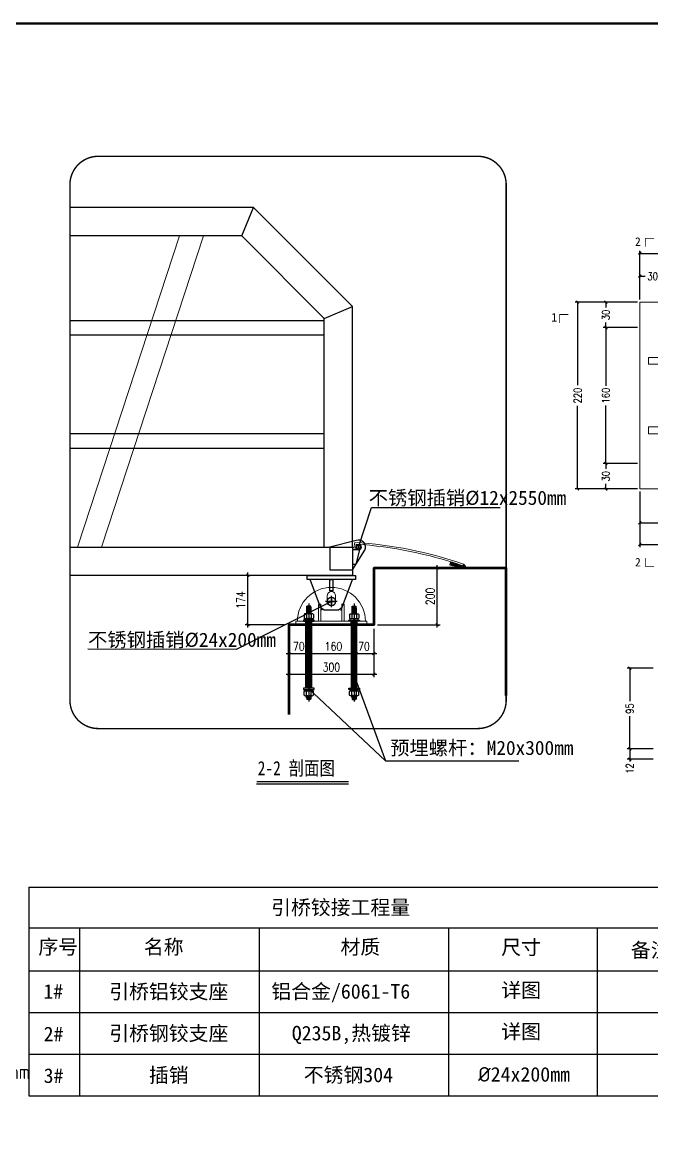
# Model space of a CAD drawing. Extents: x 8238 to 123366, y -35216 to 128109.
# Drawn here: x 27476 to 29696, y -1270 to 2702 of the extents above; entities that cross this region are included whole.
import ezdxf

# ---------------------------------------------------------------- set-up
doc = ezdxf.new("R2010")
doc.units = 0
doc.header["$LTSCALE"] = 1000
doc.header["$MEASUREMENT"] = 0
for name, pattern in [('CENTER', [2, 1.25, -0.25, 0.25, -0.25]), ('CENTER2', [28.575, 19.05, -3.175, 3.175, -3.175]), ('DASHDOT', [1, 0.5, -0.25, 0, -0.25]), ('DASHDOT2', [12.7, 6.35, -3.175, 0, -3.175]), ('DIVIDEX2', [63.5, 25.4, -12.7, 0, -12.7, 0, -12.7])]:
    doc.linetypes.add(name, pattern=pattern)
for name, color, linetype in [('100x100铝方通', 3, 'Continuous'), ('BS-Annectent', 115, 'Continuous'), ('BS-Index symbol', 35, 'Continuous'), ('hjh文字', 7, 'Continuous'), ('HR-dimension', 9, 'Continuous'), ('HR-Structure', 5, 'Continuous'), ('HR-Zhuliang', 3, 'Continuous'), ('标注', 9, 'Continuous'), ('连接端梁', 130, 'Continuous'), ('铝条', 31, 'Continuous'), ('铝横梁', 220, 'Continuous'), ('铝通', 4, 'Continuous')]:
    doc.layers.add(name, color=color, linetype=linetype)
for name, color, linetype, lineweight in [('图框', 7, 'Continuous', 13), ('结构', 52, 'Continuous', 18), ('铝斜撑', 241, 'Continuous', 9)]:
    doc.layers.add(name, color=color, linetype=linetype, lineweight=lineweight)
doc.styles.add('Arial', font='')
doc.styles.add('HZTXT', font='txtw.shx', dxfattribs={"width": 0.8, "bigfont": 'hztxtw.shx'})
doc.styles.get("Standard").update_dxf_attribs({"font": 'gbenor.shx', "bigfont": 'gbcbig.shx'})
doc.styles.add('宋体', font='')
doc.styles.add('工程字体', font='', dxfattribs={"width": 0.8})
doc.styles.get('Arial').set_extended_font_data('STXihei')
doc.styles.get('宋体').set_extended_font_data('SimSun')
doc.styles.get('工程字体').set_extended_font_data('SimSun')
doc.dimstyles.new('DIM-3', dxfattribs={"dimscale": 3, "dimtxt": 3, "dimasz": 1, "dimexe": 1, "dimexo": 1, "dimgap": 1, "dimtad": 0, "dimdec": 1, "dimrnd": 0.0005, "dimzin": 9, "dimdsep": 46, "dimtxsty": 'HZTXT', "dimblk": 'OBLIQUE', "dimcen": 0, "dimclrd": 9, "dimclre": 9, "dimclrt": 2, "dimazin": 2, "dimtfac": 1, "dimtdec": 1, "dimtofl": 0, "dimtmove": 0, "dimatfit": 3, "dimldrblk": 'OBLIQUE', "dimfxl": 1, "dimarcsym": 2})
doc.dimstyles.new('HR-A2-DIM10', dxfattribs={"dimscale": 10, "dimtxt": 3, "dimasz": 1, "dimexe": 1, "dimexo": 1.5, "dimgap": 1, "dimtad": 1, "dimdec": 1, "dimdsep": 46, "dimtxsty": 'HZTXT', "dimblk": 'ARCHTICK', "dimcen": 0, "dimdle": 1, "dimclrd": 256, "dimclre": 256, "dimclrt": 6, "dimadec": 1, "dimazin": 0, "dimtfac": 1, "dimtdec": 1, "dimtix": 1, "dimtmove": 2, "dimatfit": 3, "dimfxl": 15, "dimtolj": 1, "dimtzin": 0, "dimarcsym": 1})
doc.dimstyles.new('HR-BI-DIM5', dxfattribs={"dimscale": 6, "dimtxt": 5, "dimasz": 1, "dimexe": 1, "dimexo": 1.5, "dimgap": 2, "dimtad": 1, "dimdec": 1, "dimdsep": 46, "dimtxsty": 'HZTXT', "dimcen": 0, "dimdle": 1, "dimclrd": 256, "dimclre": 256, "dimclrt": 2, "dimadec": 1, "dimazin": 0, "dimtfac": 1, "dimtdec": 1, "dimtix": 1, "dimtmove": 2, "dimatfit": 3, "dimfxl": 1, "dimtfill": 1, "dimtolj": 1, "dimtzin": 0, "dimarcsym": 1})

# ---------------------------------------------------------------- blocks, each defined once
blk = doc.blocks.new('A$C46522D11')
for p, q in [((0, 17.1), (8.2, 25.2)), ((2.9, 12.7), (0.5, 15.1)), ((10.4, 12.2), (1.4, 21.3)), ((2.8, 12.8), (9.5, 19.5)), ((5, 12.2), (55.3, 12.2)), ((9.4, 20.3), (5.3, 24.5)), ((9.6, 19.3), (8.9, 25.2)), ((9.3, 12.2), (17.2, 20.1)), ((9.6, 19.3), (55.3, 24.4)), ((17.5, 12.2), (10.4, 19.4)), ((16.4, 12.2), (25.2, 21)), ((24.6, 12.2), (16.7, 20.1)), ((31.6, 12.2), (23.1, 20.8)), ((23.5, 12.2), (33.2, 21.9)), ((38.7, 12.2), (29.5, 21.5)), ((30.5, 12.2), (41.1, 22.8)), ((45.8, 12.2), (35.8, 22.2)), ((37.6, 12.2), (49.1, 23.7)), ((52.9, 12.2), (42.2, 22.9)), ((44.7, 12.2), (55.3, 22.8)), ((55.3, 16.9), (48.5, 23.6)), ((51.8, 12.2), (55.3, 15.7)), ((55.3, 24), (54.9, 24.4)), ((55.3, 12.2), (55.3, 24.4))]:
    blk.add_line(p, q)
at = {"color": 1, "linetype": 'CENTER', "ltscale": 10.16}
for p, q in [((372.9, 11), (394.9, 11)), ((383.9, 0), (383.9, 22))]:
    blk.add_line(p, q, dxfattribs=at)
blk.add_lwpolyline([(399.9, 5.2), (399.9, 25.2, 0.066496), (8.9, 25.2), (9.6, 19.3, -0.065854), (393.9, 19.9), (393.9, 5.2)], format="xyb", close=True)
for radius in [10, 7]:
    blk.add_circle((383.9, 11), radius)
for centre, radius, start, end in [((5, 17.2), 5, 165.5225, 270), ((8.9, 16.2), 9, 90, 165.5225)]:
    blk.add_arc(centre, radius, start, end)
blk = doc.blocks.new('A$C848c3b45')
at = {"layer": '图框', "lineweight": 0, "xscale": -1, "rotation": 359.6607206610116}
blk.add_blockref('A$C46522D11', (383.8, -13.3), dxfattribs=at)
blk = doc.blocks.new('_ArchTick')
at = {"color": 0, "linetype": 'ByBlock', "const_width": 0.4}
blk.add_lwpolyline([(-0.5, -0.5), (0.5, 0.5)], dxfattribs=at)
blk = doc.blocks.new('*D586')
at = {"layer": 'Defpoints', "color": 0, "ltscale": 1.5, "transparency": 16777216}
for p in [(28416.2, 573.8, 0), (28716.2, 573.8, 0), (28716.2, 398.7)]:
    blk.add_point(p, dxfattribs=at)
at = {"layer": 'HR-dimension', "lineweight": -2, "ltscale": 1.5, "transparency": 16777216}
for p, q in [((28416.2, 558.8), (28416.2, 388.7)), ((28716.2, 558.8), (28716.2, 388.7)), ((28406.2, 398.7), (28726.2, 398.7))]:
    blk.add_line(p, q, dxfattribs=at)
at = {"layer": 'HR-dimension', "lineweight": -2, "ltscale": 1.5, "transparency": 16777216, "xscale": 10, "yscale": 10, "zscale": 10, "rotation": 180}
blk.add_blockref('_ArchTick', (28416.2, 398.7), dxfattribs=at)
at = {"layer": 'HR-dimension', "lineweight": -2, "ltscale": 1.5, "transparency": 16777216, "xscale": 10, "yscale": 10, "zscale": 10}
blk.add_blockref('_ArchTick', (28716.2, 398.7), dxfattribs=at)
at = {"layer": 'HR-dimension', "color": 6, "ltscale": 1.5, "transparency": 16777216, "insert": (28566.2, 423.7), "char_height": 30, "attachment_point": 5, "style": 'HZTXT'}
blk.add_mtext('\\A1;300', dxfattribs=at)
blk = doc.blocks.new('*D587')
at = {"layer": 'Defpoints', "color": 0, "ltscale": 1.5, "transparency": 16777216}
for p in [(28716.2, 773.8, 0), (28940, 773.8), (28713.7, 573.8, 0)]:
    blk.add_point(p, dxfattribs=at)
at = {"layer": 'HR-dimension', "lineweight": -2, "ltscale": 1.5, "transparency": 16777216}
for p, q in [((28731.2, 773.8), (28950, 773.8)), ((28940, 563.8), (28940, 783.8)), ((28728.7, 573.8), (28950, 573.8))]:
    blk.add_line(p, q, dxfattribs=at)
at = {"layer": 'HR-dimension', "lineweight": -2, "ltscale": 1.5, "transparency": 16777216, "xscale": 10, "yscale": 10, "zscale": 10}
for p, rotation in [((28940, 773.8), 90), ((28940, 573.8), 270)]:
    blk.add_blockref('_ArchTick', p, dxfattribs=dict(at, rotation=rotation))
at = {"layer": 'HR-dimension', "color": 6, "ltscale": 1.5, "transparency": 16777216, "insert": (28915, 673.8), "char_height": 30, "attachment_point": 5, "rotation": 90, "style": 'HZTXT'}
blk.add_mtext('\\A1;200', dxfattribs=at)
blk = doc.blocks.new('*D502')
at = {"layer": 'Defpoints', "color": 0, "ltscale": 1.5, "transparency": 16777216}
for p in [(28271.7, 747.8), (28476.2, 747.8, 0), (28416.2, 573.8, 0)]:
    blk.add_point(p, dxfattribs=at)
at = {"layer": 'HR-dimension', "lineweight": -2, "ltscale": 1.5, "transparency": 16777216}
for p, q in [((28271.7, 563.8), (28271.7, 757.8)), ((28461.2, 747.8), (28261.7, 747.8)), ((28401.2, 573.8), (28261.7, 573.8))]:
    blk.add_line(p, q, dxfattribs=at)
at = {"layer": 'HR-dimension', "lineweight": -2, "ltscale": 1.5, "transparency": 16777216, "xscale": 10, "yscale": 10, "zscale": 10}
for p, rotation in [((28271.7, 747.8), 90), ((28271.7, 573.8), 270)]:
    blk.add_blockref('_ArchTick', p, dxfattribs=dict(at, rotation=rotation))
at = {"layer": 'HR-dimension', "color": 6, "ltscale": 1.5, "transparency": 16777216, "insert": (28246.7, 660.8), "char_height": 30, "attachment_point": 5, "rotation": 90, "style": 'HZTXT'}
blk.add_mtext('\\A1;174', dxfattribs=at)
blk = doc.blocks.new('*U271')
blk.add_line((0, 0), (32.53, 0))
at = {"const_width": 0.5}
blk.add_lwpolyline([(0, 0.75), (32.53, 0.75)], dxfattribs=at)
at = {"style": '工程字体', "width": 0.8}
blk.add_attdef('图名标注', (0.42, 3), '', height=5, dxfattribs=at)
blk = doc.blocks.new('*D507')
at = {"layer": 'Defpoints', "color": 0, "ltscale": 1.5, "transparency": 16777216}
for p in [(28416.2, 573.8, 0), (28486.2, 573.8, 0), (28486.2, 472.4)]:
    blk.add_point(p, dxfattribs=at)
at = {"layer": 'HR-dimension', "lineweight": -2, "ltscale": 1.5, "transparency": 16777216}
for p, q in [((28416.2, 558.8), (28416.2, 462.4)), ((28486.2, 558.8), (28486.2, 462.4)), ((28406.2, 472.4), (28496.2, 472.4))]:
    blk.add_line(p, q, dxfattribs=at)
at = {"layer": 'HR-dimension', "lineweight": -2, "ltscale": 1.5, "transparency": 16777216, "xscale": 10, "yscale": 10, "zscale": 10, "rotation": 180}
blk.add_blockref('_ArchTick', (28416.2, 472.4), dxfattribs=at)
at = {"layer": 'HR-dimension', "lineweight": -2, "ltscale": 1.5, "transparency": 16777216, "xscale": 10, "yscale": 10, "zscale": 10}
blk.add_blockref('_ArchTick', (28486.2, 472.4), dxfattribs=at)
at = {"layer": 'HR-dimension', "color": 6, "ltscale": 1.5, "transparency": 16777216, "insert": (28451.2, 497.4), "char_height": 30, "attachment_point": 5, "style": 'HZTXT'}
blk.add_mtext('\\A1;70', dxfattribs=at)
blk = doc.blocks.new('*D508')
at = {"layer": 'Defpoints', "color": 0, "ltscale": 1.5, "transparency": 16777216}
for p in [(28493.7, 573.8, 0), (28653.7, 540.8, 0), (28653.7, 472.4)]:
    blk.add_point(p, dxfattribs=at)
at = {"layer": 'HR-dimension', "lineweight": -2, "ltscale": 1.5, "transparency": 16777216}
for p, q in [((28493.7, 558.8), (28493.7, 462.4)), ((28653.7, 525.8), (28653.7, 462.4)), ((28483.7, 472.4), (28663.7, 472.4))]:
    blk.add_line(p, q, dxfattribs=at)
at = {"layer": 'HR-dimension', "lineweight": -2, "ltscale": 1.5, "transparency": 16777216, "xscale": 10, "yscale": 10, "zscale": 10, "rotation": 180}
blk.add_blockref('_ArchTick', (28493.7, 472.4), dxfattribs=at)
at = {"layer": 'HR-dimension', "lineweight": -2, "ltscale": 1.5, "transparency": 16777216, "xscale": 10, "yscale": 10, "zscale": 10}
blk.add_blockref('_ArchTick', (28653.7, 472.4), dxfattribs=at)
at = {"layer": 'HR-dimension', "color": 6, "ltscale": 1.5, "transparency": 16777216, "insert": (28573.7, 497.4), "char_height": 30, "attachment_point": 5, "style": 'HZTXT'}
blk.add_mtext('\\A1;160', dxfattribs=at)
blk = doc.blocks.new('*D509')
at = {"layer": 'Defpoints', "color": 0, "ltscale": 1.5, "transparency": 16777216}
for p in [(28646.2, 573.8, 0), (28716.2, 573.8, 0), (28716.2, 472.4)]:
    blk.add_point(p, dxfattribs=at)
at = {"layer": 'HR-dimension', "lineweight": -2, "ltscale": 1.5, "transparency": 16777216}
for p, q in [((28646.2, 558.8), (28646.2, 462.4)), ((28716.2, 558.8), (28716.2, 462.4)), ((28636.2, 472.4), (28726.2, 472.4))]:
    blk.add_line(p, q, dxfattribs=at)
at = {"layer": 'HR-dimension', "lineweight": -2, "ltscale": 1.5, "transparency": 16777216, "xscale": 10, "yscale": 10, "zscale": 10, "rotation": 180}
blk.add_blockref('_ArchTick', (28646.2, 472.4), dxfattribs=at)
at = {"layer": 'HR-dimension', "lineweight": -2, "ltscale": 1.5, "transparency": 16777216, "xscale": 10, "yscale": 10, "zscale": 10}
blk.add_blockref('_ArchTick', (28716.2, 472.4), dxfattribs=at)
at = {"layer": 'HR-dimension', "color": 6, "ltscale": 1.5, "transparency": 16777216, "insert": (28681.2, 497.4), "char_height": 30, "attachment_point": 5, "style": 'HZTXT'}
blk.add_mtext('\\A1;70', dxfattribs=at)
blk = doc.blocks.new('A$C53155591')
at = {"layer": 'BS-Annectent'}
for p, q in [((8.8, 0.4), (3.9, 2.2)), ((24, 16.3), (11.3, 16.3)), ((24, 8.2), (11.3, 8.2)), ((8.8, -2.2), (3.9, -0.4)), ((24, -8.2), (11.3, -8.2)), ((24, -16.3), (11.3, -16.3))]:
    blk.add_line(p, q, dxfattribs=at)
for points in [[(3.9, -18.8), (0, -18.8), (0, 18.8), (3.9, 18.8)], [(8.8, -14.7), (8.8, 14.7), (3.9, 14.7), (3.9, -14.7)]]:
    blk.add_lwpolyline(points, close=True, dxfattribs=at)
for points in [[(11.3, 16.3, 0.612824), (11.3, 8.2, 0.305874), (11.3, -8.2, 0.612824), (11.3, -16.3)], [(24, 16.3, -0.612824), (24, 8.2, -0.305874), (24, -8.2, -0.612824), (24, -16.3)]]:
    blk.add_lwpolyline(points, format="xyb", dxfattribs=at)
blk = doc.blocks.new('A$C3497b61f')
at = {"color": 1, "linetype": 'DASHDOT2'}
blk.add_line((-309.5, 0), (37.4, 0), dxfattribs=at)
at = {"layer": 'BS-Annectent'}
for p, q in [((-300.6, -5.4), (-300.6, 5.4)), ((-294.1, 7.2), (-299.6, 7.2)), ((-294.8, 3.6), (-299.6, 3.6)), ((-294.2, -9.4), (-293, 9.4)), ((-291.1, -9.4), (-289.8, 9.4)), ((-287.9, -9.4), (-286.7, 9.4)), ((-284.8, -9.4), (-283.5, 9.4)), ((-281.7, -9.4), (-280.4, 9.4)), ((-278.5, -9.4), (-277.3, 9.4)), ((-275.4, -9.4), (-274.1, 9.4)), ((-246.6, -0.5), (-245.9, 9.4)), ((-245.9, 9.4), (-246.6, 8.2)), ((-244.4, 6.3), (-245.9, 9.4)), ((-244.4, 6.3), (-245.3, -6.3)), ((-244, -9.4), (-242.8, 9.4)), ((-240.9, -9.4), (-239.6, 9.4)), ((-237.7, -9.4), (-236.5, 9.4)), ((-234.6, -9.4), (-233.3, 9.4)), ((-231.5, -9.4), (-230.2, 9.4)), ((-228.3, -9.4), (-227.1, 9.4)), ((-225.2, -9.4), (-223.9, 9.4)), ((-222, -9.4), (-220.8, 9.4)), ((-218.9, -9.4), (-217.7, 9.4)), ((-215.8, -9.4), (-214.5, 9.4)), ((-212.6, -9.4), (-211.4, 9.4)), ((-209.5, -9.4), (-208.3, 9.4)), ((-206.4, -9.4), (-205.1, 9.4)), ((-203.2, -9.4), (-202, 9.4)), ((-200.1, -9.4), (-198.8, 9.4)), ((-196.9, -9.4), (-195.7, 9.4)), ((-193.8, -9.4), (-192.6, 9.4)), ((-190.7, -9.4), (-189.4, 9.4)), ((-187.5, -9.4), (-186.3, 9.4)), ((-184.4, -9.4), (-183.2, 9.4)), ((-181.3, -9.4), (-180, 9.4)), ((-178.1, -9.4), (-176.9, 9.4)), ((-175, -9.4), (-173.7, 9.4)), ((-171.9, -9.4), (-170.6, 9.4)), ((-168.7, -9.4), (-167.5, 9.4)), ((-165.6, -9.4), (-164.3, 9.4)), ((-162.4, -9.4), (-161.2, 9.4)), ((-159.3, -9.4), (-158.1, 9.4)), ((-156.2, -9.4), (-154.9, 9.4)), ((-153, -9.4), (-151.8, 9.4)), ((-149.9, -9.4), (-148.6, 9.4)), ((-147.2, 6.3), (-148.6, 9.4)), ((-147.2, 6.3), (-148.1, -6.3)), ((-146.8, -9.4), (-145.5, 9.4)), ((-143.6, -9.4), (-142.4, 9.4)), ((-140.5, -9.4), (-139.2, 9.4)), ((-137.3, -9.4), (-136.1, 9.4)), ((-134.2, -9.4), (-133, 9.4)), ((-131.1, -9.4), (-129.8, 9.4)), ((-127.9, -9.4), (-126.7, 9.4)), ((-124.8, -9.4), (-123.5, 9.4)), ((-121.7, -9.4), (-120.4, 9.4)), ((-118.5, -9.4), (-117.3, 9.4)), ((-115.8, 6.3), (-116.7, -6.3)), ((-115.4, -9.4), (-114.1, 9.4)), ((-112.2, -9.4), (-111, 9.4)), ((-109.1, -9.4), (-107.9, 9.4)), ((-106, -9.4), (-104.7, 9.4)), ((-102.8, -9.4), (-101.6, 9.4)), ((-99.7, -9.4), (-98.4, 9.4)), ((-96.6, -9.4), (-95.3, 9.4)), ((-93.4, -9.4), (-92.2, 9.4)), ((-90.3, -9.4), (-89, 9.4)), ((-87.1, -9.4), (-85.9, 9.4)), ((-84, -9.4), (-82.8, 9.4)), ((-80.9, -9.4), (-79.6, 9.4)), ((-77.7, -9.4), (-76.5, 9.4)), ((-74.6, -9.4), (-73.3, 9.4)), ((-71.5, -9.4), (-70.2, 9.4)), ((-68.3, -9.4), (-67.1, 9.4)), ((-65.2, -9.4), (-63.9, 9.4)), ((-62, -9.4), (-60.8, 9.4)), ((-58.9, -9.4), (-57.7, 9.4)), ((-55.8, -9.4), (-54.5, 9.4)), ((-52.6, -9.4), (-51.4, 9.4)), ((-49.5, -9.4), (-48.3, 9.4)), ((-46.4, -9.4), (-45.1, 9.4)), ((-43.2, -9.4), (-42, 9.4)), ((-40.1, -9.4), (-38.8, 9.4)), ((-36.9, -9.4), (-35.7, 9.4)), ((-33.8, -9.4), (-32.6, 9.4)), ((-30.7, -9.4), (-29.4, 9.4)), ((-27.5, -9.4), (-26.3, 9.4)), ((-24.4, -9.4), (-23.2, 9.4)), ((-21.3, -9.4), (-20, 9.4)), ((-18.1, -9.4), (-16.9, 9.4)), ((-15, -9.4), (-13.7, 9.4)), ((-12.3, 6.3), (-13.2, -6.3)), ((-10.6, 9.4), (-12.3, 6.3)), ((-11.9, -9.4), (-10.6, 9.4)), ((-10, 8.1), (-10.6, 9.4)), ((-1.2, 0.4), (-6.1, 2.2)), ((-1.2, 12.2), (-1.2, -12.2)), ((14, 16.3), (1.3, 16.3)), ((14, 8.2), (1.3, 8.2)), ((16.5, 12.2), (16.5, -12.2)), ((17.4, 6.3), (16.5, 8.2)), ((17.4, 6.3), (16.5, -6.3)), ((19.1, 9.4), (17.4, 6.3)), ((19.1, 9.4), (17.8, -9.4)), ((20.5, 6.3), (19.1, 9.4)), ((20.5, 6.3), (19.6, -6.3)), ((22.2, 9.4), (20.5, 6.3)), ((22.2, 9.4), (21, -9.4)), ((23.7, 6.3), (22.2, 9.4)), ((23.7, 6.3), (22.8, -6.3)), ((23.2, 7.2), (28.5, 7.2)), ((23.5, 3.6), (28.5, 3.6)), ((29.4, -5.4), (29.4, 5.4)), ((-295.3, -3.6), (-299.6, -3.6)), ((-295.1, -7.2), (-299.6, -7.2)), ((-245.3, -6.3), (-246.6, -8.4)), ((-11.9, -9.4), (-13.2, -6.3)), ((-10, -6.3), (-11.9, -9.4)), ((-10, -5.7), (-10, -6.3)), ((-1.2, -2.2), (-6.1, -0.4)), ((14, -8.2), (1.3, -8.2)), ((14, -16.3), (1.3, -16.3)), ((17.8, -9.4), (16.5, -6.3)), ((19.6, -6.3), (17.8, -9.4)), ((21, -9.4), (19.6, -6.3)), ((22.8, -6.3), (21, -9.4)), ((22.2, -7.2), (28.5, -7.2)), ((23, -3.6), (28.5, -3.6))]:
    blk.add_line(p, q, dxfattribs=at)
for points in [[(-299.6, -7.2, -0.516475), (-299.6, -3.6, -0.258238), (-299.6, 3.6, -0.516475), (-299.6, 7.2)], [(1.3, 16.3, 0.612824), (1.3, 8.2, 0.305874), (1.3, -8.2, 0.612824), (1.3, -16.3)], [(14, 16.3, -0.612824), (14, 8.2, -0.305874), (14, -8.2, -0.612824), (14, -16.3)], [(28.5, -7.2, 0.516475), (28.5, -3.6, 0.258238), (28.5, 3.6, 0.516475), (28.5, 7.2)]]:
    blk.add_lwpolyline(points, format="xyb", dxfattribs=at)
blk.add_lwpolyline([(-10, 9.9), (-246.6, 9.9), (-246.6, -9.9), (-10, -9.9)], dxfattribs=at)
for points in [[(-6.1, -18.8), (-10, -18.8), (-10, 18.8), (-6.1, 18.8)], [(-1.2, -14.7), (-1.2, 14.7), (-6.1, 14.7), (-6.1, -14.7)]]:
    blk.add_lwpolyline(points, close=True, dxfattribs=at)
at = {"layer": 'HR-dimension', "rotation": 180}
blk.add_blockref('A$C53155591', (-246.6, 0), dxfattribs=at)
blk = doc.blocks.new('A$C148601bc')
at = {"layer": 'HR-dimension'}
blk.add_lwpolyline([(-5.8, -50), (6.7, 0), (-18.3, 0), (-18.3, -50)], close=True, dxfattribs=at)
blk = doc.blocks.new('A$Cea697e5a')
blk.add_circle((20.8, 150), 7)
at = {"layer": '100x100铝方通'}
for points in [[(0, 150), (0, 1000), (-350, 1350), (-998.2, 1350)], [(-391.4, 1250), (-350, 1350)], [(-100, 150), (-100, 958.6), (-391.4, 1250), (-998.2, 1250)], [(-100, 958.6), (0, 1000)]]:
    blk.add_lwpolyline(points, dxfattribs=at)
at = {"layer": 'HR-Zhuliang'}
blk.add_lwpolyline([(-998.2, 150), (0, 150), (0, 50), (-998.2, 50)], dxfattribs=at)
at = {"layer": '铝斜撑'}
for points in [[(-611, 1250), (-971, 150)], [(-526.8, 1250), (-886.8, 150)]]:
    blk.add_lwpolyline(points, dxfattribs=at)
at = {"layer": '铝条'}
for points in [[(-998.2, 900), (-100, 900), (-100, 950), (-998.2, 950)], [(-998.2, 500), (-100, 500), (-100, 550), (-998.2, 550)]]:
    blk.add_lwpolyline(points, dxfattribs=at)
at = {"layer": '铝通'}
blk.add_lwpolyline([(43.6, 139.6, 0.668622), (12.1, 173.4), (-80, 150), (-80, 70), (0, 70)], format="xyb", close=True, dxfattribs=at)
at = {"layer": 'HR-dimension'}
blk.add_blockref('A$C148601bc', (18.3, 140), dxfattribs=at)
blk = doc.blocks.new('A$Ccc0192b6')
for p, q in [((-38.3, -112.6), (-75, -14)), ((38.3, -112.6), (75, -14)), ((-38.3, -112.6), (-25, -122)), ((25, -122), (38.3, -112.6)), ((-25, -122), (25, -122))]:
    blk.add_line(p, q)
at = {"color": 1, "linetype": 'CENTER2'}
for p, q in [((0, -112.3), (0, -71.7)), ((20.3, -92), (-20.3, -92))]:
    blk.add_line(p, q, dxfattribs=at)
at = {"color": 1, "linetype": 'CENTER', "ltscale": 0.52}
for p, q in [((0, -75.5), (0, -108.5)), ((-16.5, -92), (16.5, -92))]:
    blk.add_line(p, q, dxfattribs=at)
blk.add_lwpolyline([(-85, 0), (85, 0), (85, -14), (-85, -14)], close=True)
at = {"layer": 'HR-dimension', "color": 6}
blk.add_lwpolyline([(5, -54), (-5, -54), (-5, -14), (5, -14)], close=True, dxfattribs=at)
at = {"layer": 'HR-dimension', "ltscale": 10}
blk.add_circle((0, -92), 15, dxfattribs=at)
at = {"layer": '结构', "color": 1, "linetype": 'DASHDOT', "ltscale": 10}
for p, q in [((-80, -152), (-80, -184)), ((80, -152), (80, -184))]:
    blk.add_line(p, q, dxfattribs=at)
at = {"layer": '结构', "color": 4}
for p, q in [((-125, -174), (-125, -162)), ((125, -162), (-125, -162)), ((125, -174), (-125, -174)), ((125, -174), (125, -162))]:
    blk.add_line(p, q, dxfattribs=at)
at = {"layer": '结构', "color": 1, "linetype": 'DASHDOT', "ltscale": 20}
for p, q in [((-91, -162), (-91, -174)), ((-69, -162), (-69, -174)), ((69, -162), (69, -174)), ((91, -162), (91, -174))]:
    blk.add_line(p, q, dxfattribs=at)
at = {"layer": '结构', "color": 4}
blk.add_lwpolyline([(-15, -72), (-15, -92, 1), (15, -92), (15, -72, 1)], format="xyb", close=True, dxfattribs=at)
for points in [[(-37, -162), (-37, -102), (-45, -102), (-45, -162)], [(37, -162), (37, -102), (45, -102), (45, -162)]]:
    blk.add_lwpolyline(points, close=True, dxfattribs=at)
blk.add_arc((0, -162), 120, 0, 180, dxfattribs=at)
at = {"layer": '铝横梁', "color": 0}
for p, q in [((-36, -119.3), (-35, -122)), ((-32.1, -122), (-35, -122)), ((32.1, -122), (35, -122)), ((36, -119.3), (35, -122))]:
    blk.add_line(p, q, dxfattribs=at)
blk = doc.blocks.new('_Oblique')
at = {"color": 0, "linetype": 'ByBlock', "lineweight": -2}
blk.add_line((-0.5, -0.5), (0.5, 0.5), dxfattribs=at)
blk = doc.blocks.new('*D603')
at = {"layer": 'Defpoints', "color": 0, "ltscale": 10, "transparency": 16777216}
for p in [(38506.5, -4825.1), (38806.5, -4825.1), (38506.5, -4890.6)]:
    blk.add_point(p, dxfattribs=at)
at = {"layer": 'HR-dimension', "color": 9, "lineweight": -2, "ltscale": 10, "transparency": 16777216}
for p, q in [((38506.5, -4828.1), (38506.5, -4893.6)), ((38806.5, -4828.1), (38806.5, -4893.6)), ((38506.5, -4890.6), (38644.2, -4890.6)), ((38806.5, -4890.6), (38668.7, -4890.6))]:
    blk.add_line(p, q, dxfattribs=at)
at = {"layer": 'HR-dimension', "color": 9, "lineweight": -2, "ltscale": 10, "transparency": 16777216, "xscale": 3, "yscale": 3, "zscale": 3, "rotation": 180}
blk.add_blockref('_Oblique', (38506.5, -4890.6), dxfattribs=at)
at = {"layer": 'HR-dimension', "color": 9, "lineweight": -2, "ltscale": 10, "transparency": 16777216, "xscale": 3, "yscale": 3, "zscale": 3}
blk.add_blockref('_Oblique', (38806.5, -4890.6), dxfattribs=at)
at = {"layer": 'HR-dimension', "color": 2, "ltscale": 10, "transparency": 16777216, "insert": (38656.5, -4890.6), "char_height": 9, "attachment_point": 5, "style": 'HZTXT'}
blk.add_mtext('300', dxfattribs=at)
blk = doc.blocks.new('*D604')
at = {"layer": 'Defpoints', "color": 0, "ltscale": 10, "transparency": 16777216}
for p in [(38506.5, -4574.6), (38506.5, -4605.1), (38536.5, -4605.1)]:
    blk.add_point(p, dxfattribs=at)
at = {"layer": 'HR-dimension', "color": 9, "lineweight": -2, "ltscale": 10, "transparency": 16777216}
for p, q in [((38506.5, -4602.1), (38506.5, -4571.6)), ((38506.5, -4574.6), (38512.6, -4574.6)), ((38536.5, -4574.6), (38530.3, -4574.6)), ((38536.5, -4602.1), (38536.5, -4571.6))]:
    blk.add_line(p, q, dxfattribs=at)
at = {"layer": 'HR-dimension', "color": 9, "lineweight": -2, "ltscale": 10, "transparency": 16777216, "xscale": 3, "yscale": 3, "zscale": 3, "rotation": 180}
blk.add_blockref('_Oblique', (38506.5, -4574.6), dxfattribs=at)
at = {"layer": 'HR-dimension', "color": 9, "lineweight": -2, "ltscale": 10, "transparency": 16777216, "xscale": 3, "yscale": 3, "zscale": 3}
blk.add_blockref('_Oblique', (38536.5, -4574.6), dxfattribs=at)
at = {"layer": 'HR-dimension', "color": 2, "ltscale": 10, "transparency": 16777216, "insert": (38521.5, -4574.6), "char_height": 9, "attachment_point": 5, "style": 'HZTXT'}
blk.add_mtext('30', dxfattribs=at)
blk = doc.blocks.new('*D1244')
at = {"layer": 'Defpoints', "color": 0, "ltscale": 10, "transparency": 16777216}
for p in [(38466.4, -4795.1), (38506.5, -4795.1), (38506.5, -4825.1)]:
    blk.add_point(p, dxfattribs=at)
at = {"layer": 'HR-dimension', "color": 9, "lineweight": -2, "ltscale": 10, "transparency": 16777216}
for p, q in [((38503.5, -4795.1), (38463.4, -4795.1)), ((38466.4, -4795.1), (38466.4, -4801.2)), ((38466.4, -4825.1), (38466.4, -4818.9)), ((38503.5, -4825.1), (38463.4, -4825.1))]:
    blk.add_line(p, q, dxfattribs=at)
at = {"layer": 'HR-dimension', "color": 9, "lineweight": -2, "ltscale": 10, "transparency": 16777216, "xscale": 3, "yscale": 3, "zscale": 3}
for p, rotation in [((38466.4, -4795.1), 90), ((38466.4, -4825.1), 270)]:
    blk.add_blockref('_Oblique', p, dxfattribs=dict(at, rotation=rotation))
at = {"layer": 'HR-dimension', "color": 2, "ltscale": 10, "transparency": 16777216, "insert": (38466.4, -4810.1), "char_height": 9, "attachment_point": 5, "rotation": 90, "style": 'HZTXT'}
blk.add_mtext('30', dxfattribs=at)
blk = doc.blocks.new('*D1245')
at = {"layer": 'Defpoints', "color": 0, "ltscale": 10, "transparency": 16777216}
for p in [(38466.4, -4635.1), (38506.5, -4635.1), (38506.5, -4795.1)]:
    blk.add_point(p, dxfattribs=at)
at = {"layer": 'HR-dimension', "color": 9, "lineweight": -2, "ltscale": 10, "transparency": 16777216}
for p, q in [((38503.5, -4635.1), (38463.4, -4635.1)), ((38466.4, -4635.1), (38466.4, -4703.5)), ((38466.4, -4795.1), (38466.4, -4726.6)), ((38503.5, -4795.1), (38463.4, -4795.1))]:
    blk.add_line(p, q, dxfattribs=at)
at = {"layer": 'HR-dimension', "color": 9, "lineweight": -2, "ltscale": 10, "transparency": 16777216, "xscale": 3, "yscale": 3, "zscale": 3}
for p, rotation in [((38466.4, -4635.1), 90), ((38466.4, -4795.1), 270)]:
    blk.add_blockref('_Oblique', p, dxfattribs=dict(at, rotation=rotation))
at = {"layer": 'HR-dimension', "color": 2, "ltscale": 10, "transparency": 16777216, "insert": (38466.4, -4715.1), "char_height": 9, "attachment_point": 5, "rotation": 90, "style": 'HZTXT'}
blk.add_mtext('160', dxfattribs=at)
blk = doc.blocks.new('*D1246')
at = {"layer": 'Defpoints', "color": 0, "ltscale": 10, "transparency": 16777216}
for p in [(38466.4, -4605.1), (38506.5, -4605.1), (38506.5, -4635.1)]:
    blk.add_point(p, dxfattribs=at)
at = {"layer": 'HR-dimension', "color": 9, "lineweight": -2, "ltscale": 10, "transparency": 16777216}
for p, q in [((38503.5, -4605.1), (38463.4, -4605.1)), ((38466.4, -4605.1), (38466.4, -4611.2)), ((38466.4, -4635.1), (38466.4, -4628.9)), ((38503.5, -4635.1), (38463.4, -4635.1))]:
    blk.add_line(p, q, dxfattribs=at)
at = {"layer": 'HR-dimension', "color": 9, "lineweight": -2, "ltscale": 10, "transparency": 16777216, "xscale": 3, "yscale": 3, "zscale": 3}
for p, rotation in [((38466.4, -4605.1), 90), ((38466.4, -4635.1), 270)]:
    blk.add_blockref('_Oblique', p, dxfattribs=dict(at, rotation=rotation))
at = {"layer": 'HR-dimension', "color": 2, "ltscale": 10, "transparency": 16777216, "insert": (38466.4, -4620.1), "char_height": 9, "attachment_point": 5, "rotation": 90, "style": 'HZTXT'}
blk.add_mtext('30', dxfattribs=at)
blk = doc.blocks.new('*D612')
at = {"layer": 'Defpoints', "color": 0, "ltscale": 10, "transparency": 16777216}
for p in [(38576.5, -4820.1), (38506.5, -4845.5), (38506.5, -4865)]:
    blk.add_point(p, dxfattribs=at)
at = {"layer": 'HR-dimension', "color": 9, "lineweight": -2, "ltscale": 10, "transparency": 16777216}
for p, q in [((38576.5, -4823.1), (38576.5, -4868)), ((38506.5, -4848.5), (38506.5, -4868)), ((38506.5, -4865), (38532.6, -4865)), ((38576.5, -4865), (38550.3, -4865))]:
    blk.add_line(p, q, dxfattribs=at)
at = {"layer": 'HR-dimension', "color": 9, "lineweight": -2, "ltscale": 10, "transparency": 16777216, "xscale": 3, "yscale": 3, "zscale": 3, "rotation": 180}
blk.add_blockref('_Oblique', (38506.5, -4865), dxfattribs=at)
at = {"layer": 'HR-dimension', "color": 9, "lineweight": -2, "ltscale": 10, "transparency": 16777216, "xscale": 3, "yscale": 3, "zscale": 3}
blk.add_blockref('_Oblique', (38576.5, -4865), dxfattribs=at)
at = {"layer": 'HR-dimension', "color": 2, "ltscale": 10, "transparency": 16777216, "insert": (38541.5, -4865), "char_height": 9, "attachment_point": 5, "style": 'HZTXT'}
blk.add_mtext('70', dxfattribs=at)
blk = doc.blocks.new('*D1254')
at = {"layer": 'Defpoints', "color": 0, "ltscale": 10, "transparency": 16777216}
for p in [(38506.5, -4547.6), (38506.5, -4605.1), (38806.5, -4605.1)]:
    blk.add_point(p, dxfattribs=at)
at = {"layer": 'HR-dimension', "color": 9, "lineweight": -2, "ltscale": 10, "transparency": 16777216}
for p, q in [((38506.5, -4602.1), (38506.5, -4544.6)), ((38506.5, -4547.6), (38644.2, -4547.6)), ((38806.5, -4547.6), (38668.7, -4547.6)), ((38806.5, -4602.1), (38806.5, -4544.6))]:
    blk.add_line(p, q, dxfattribs=at)
at = {"layer": 'HR-dimension', "color": 9, "lineweight": -2, "ltscale": 10, "transparency": 16777216, "xscale": 3, "yscale": 3, "zscale": 3, "rotation": 180}
blk.add_blockref('_Oblique', (38506.5, -4547.6), dxfattribs=at)
at = {"layer": 'HR-dimension', "color": 9, "lineweight": -2, "ltscale": 10, "transparency": 16777216, "xscale": 3, "yscale": 3, "zscale": 3}
blk.add_blockref('_Oblique', (38806.5, -4547.6), dxfattribs=at)
at = {"layer": 'HR-dimension', "color": 2, "ltscale": 10, "transparency": 16777216, "insert": (38656.5, -4547.6), "char_height": 9, "attachment_point": 5, "style": 'HZTXT'}
blk.add_mtext('300', dxfattribs=at)
blk = doc.blocks.new('*D1255')
at = {"layer": 'Defpoints', "color": 0, "ltscale": 10, "transparency": 16777216}
for p in [(38506.5, -4605.1), (38433.2, -4825.1), (38506.5, -4825.1)]:
    blk.add_point(p, dxfattribs=at)
at = {"layer": 'HR-dimension', "color": 9, "lineweight": -2, "ltscale": 10, "transparency": 16777216}
for p, q in [((38503.5, -4605.1), (38430.2, -4605.1)), ((38433.2, -4605.1), (38433.2, -4702.8)), ((38433.2, -4825.1), (38433.2, -4727.3)), ((38503.5, -4825.1), (38430.2, -4825.1))]:
    blk.add_line(p, q, dxfattribs=at)
at = {"layer": 'HR-dimension', "color": 9, "lineweight": -2, "ltscale": 10, "transparency": 16777216, "xscale": 3, "yscale": 3, "zscale": 3}
for p, rotation in [((38433.2, -4605.1), 90), ((38433.2, -4825.1), 270)]:
    blk.add_blockref('_Oblique', p, dxfattribs=dict(at, rotation=rotation))
at = {"layer": 'HR-dimension', "color": 2, "ltscale": 10, "transparency": 16777216, "insert": (38433.2, -4715.1), "char_height": 9, "attachment_point": 5, "rotation": 90, "style": 'HZTXT'}
blk.add_mtext('220', dxfattribs=at)
blk = doc.blocks.new('*D1257')
at = {"layer": 'Defpoints', "color": 0, "ltscale": 10, "transparency": 16777216}
for p in [(38494.6, -5036.3), (38525.1, -5036.3), (38525.1, -5131.3)]:
    blk.add_point(p, dxfattribs=at)
at = {"layer": 'HR-dimension', "color": 9, "lineweight": -2, "ltscale": 10, "transparency": 16777216}
for p, q in [((38522.1, -5036.3), (38491.6, -5036.3)), ((38494.6, -5036.3), (38494.6, -5074.9)), ((38494.6, -5131.3), (38494.6, -5092.6)), ((38522.1, -5131.3), (38491.6, -5131.3))]:
    blk.add_line(p, q, dxfattribs=at)
at = {"layer": 'HR-dimension', "color": 9, "lineweight": -2, "ltscale": 10, "transparency": 16777216, "xscale": 3, "yscale": 3, "zscale": 3}
for p, rotation in [((38494.6, -5036.3), 90), ((38494.6, -5131.3), 270)]:
    blk.add_blockref('_Oblique', p, dxfattribs=dict(at, rotation=rotation))
at = {"layer": 'HR-dimension', "color": 2, "ltscale": 10, "transparency": 16777216, "insert": (38494.6, -5083.8), "char_height": 9, "attachment_point": 5, "rotation": 90, "style": 'HZTXT'}
blk.add_mtext('95', dxfattribs=at)
blk = doc.blocks.new('*D1258')
at = {"layer": 'Defpoints', "color": 0, "ltscale": 10, "transparency": 16777216}
for p in [(38525.1, -5131.3), (38494.6, -5143.3), (38525.1, -5143.3)]:
    blk.add_point(p, dxfattribs=at)
at = {"layer": 'HR-dimension', "color": 9, "lineweight": -2, "ltscale": 10, "transparency": 16777216}
for p, q in [((38522.1, -5131.3), (38491.6, -5131.3)), ((38494.6, -5131.3), (38494.6, -5143.3)), ((38522.1, -5143.3), (38491.6, -5143.3)), ((38494.6, -5143.3), (38494.6, -5146.3))]:
    blk.add_line(p, q, dxfattribs=at)
at = {"layer": 'HR-dimension', "color": 9, "lineweight": -2, "ltscale": 10, "transparency": 16777216, "xscale": 3, "yscale": 3, "zscale": 3}
for p, rotation in [((38494.6, -5131.3), 90), ((38494.6, -5143.3), 270)]:
    blk.add_blockref('_Oblique', p, dxfattribs=dict(at, rotation=rotation))
at = {"layer": 'HR-dimension', "color": 2, "ltscale": 10, "transparency": 16777216, "insert": (38494.6, -5154.4), "char_height": 9, "attachment_point": 5, "rotation": 90, "style": 'HZTXT'}
blk.add_mtext('12', dxfattribs=at)
blk = doc.blocks.new('sdfsdgfhgtghy')
at = {"layer": 'hjh文字'}
for p, q in [((32926.5, -3666.2, 0), (32926.5, -4035.1, 0)), ((32926.5, -3666.2, 0), (34123.6, -3666.2, 0)), ((32926.5, -3737.9, 0), (34123.6, -3737.9, 0)), ((33016.2, -3737.9, 0), (33016.2, -4035.1, 0)), ((33332.9, -3737.9, 0), (33332.9, -4035.1, 0)), ((33667.7, -3737.9, 0), (33667.7, -4035.1, 0)), ((33929.6, -3737.9, 0), (33929.6, -4035.1, 0)), ((32926.5, -3813.8, 0), (34123.6, -3813.8, 0)), ((32926.5, -3887.5, 0), (34123.6, -3887.5, 0)), ((32926.5, -3961.3, 0), (34123.6, -3961.3, 0)), ((32926.5, -4035.1, 0), (34123.6, -4035.1, 0))]:
    blk.add_line(p, q, dxfattribs=at)
at = {"layer": 'hjh文字', "style": '宋体'}
for s, height, p in [('铝合金/6061-T6 ', 25.714, (33354.7, -3863.2, 0)), ('Q235B,热镀锌', 25.71, (33390.8, -3936.9, 0)), ('不锈钢304', 25.71, (33411.8, -4010.7, 0))]:
    blk.add_text(s, height=height, dxfattribs=at).set_placement(p)
at = {"layer": 'hjh文字', "attachment_point": 5, "style": 'Arial'}
for s, insert, char_height, width in [('引桥铰接工程量', (33477, -3703.4, 0), 25.71, 2128.883), ('序号', (32978.5, -3773.2, 0), 25.71, 82.26), ('名称', (33164.7, -3773.2, 0), 25.71, 765.263), ('材质', (33511.8, -3773.2, 0), 25.71, 566.211), ('尺寸', (33795.6, -3773.8, 0), 25.71, 462.715), ('备注', (34024.4, -3778.9, 0), 25.71, 387.87), ('详图', (33795.6, -3849.6, 0), 25.71, 462.715), ('1#', (32969.7, -3850.4, 0), 25.71, 82.26), ('引桥铝铰支座', (33173.6, -3852.2, 0), 25.71, 870.528), ('引桥钢铰支座', (33173.6, -3925.9, 0), 25.71, 870.528), ('详图', (33795.6, -3922.8, 0), 25.71, 462.715), ('2#', (32970.2, -3925.6, 0), 25.71, 82.26), ('3#', (32970.2, -3999.4, 0), 25.71, 82.26), ('插销', (33173.6, -3999.7, 0), 25.71, 870.528), ('{\\fISOCPEUR|b0|i0|c0|p34;%%C}24x200mm', (33800.8, -3997.1, 0), 25.714, 462.715)]:
    blk.add_mtext(s, dxfattribs=dict(at, insert=insert, char_height=char_height, width=width))
blk = doc.blocks.new('asdasdasdgfhgtj')
at = {"layer": '标注', "color": 1, "const_width": 1}
for points in [[(38522.93, -4529.88), (38512.93, -4529.88), (38512.93, -4539.88)], [(38412.07, -4629.58), (38412.07, -4619.58), (38422.07, -4619.58)], [(38522.93, -4916.23), (38512.93, -4916.23), (38512.93, -4906.23)]]:
    blk.add_lwpolyline(points, dxfattribs=at)
at = {"layer": '结构', "color": 4}
for p, q in [((38806.46, -4605.07), (38506.46, -4605.07)), ((38506.46, -4605.07), (38506.46, -4825.07)), ((38506.46, -4825.07), (38806.46, -4825.07))]:
    blk.add_line(p, q, dxfattribs=at)
for points in [[(38576.46, -4678.07), (38516.46, -4678.07), (38516.46, -4670.07), (38576.46, -4670.07)], [(38576.46, -4752.07), (38516.46, -4752.07), (38516.46, -4760.07), (38576.46, -4760.07)]]:
    blk.add_lwpolyline(points, close=True, dxfattribs=at)
at = {"layer": '标注', "color": 1, "char_height": 10, "attachment_point": 5, "style": 'Arial'}
for s, insert in [('2', (38504.12, -4533.74)), ('1', (38405.71, -4622.88)), ('2', (38504.12, -4911.36))]:
    blk.add_mtext(s, dxfattribs=dict(at, insert=insert))
at = {"layer": 'HR-dimension', "ltscale": 10}
for base, p1, p2, picture, middle in [((38506.46, -4547.62), (38806.46, -4605.07), (38506.46, -4605.07), '*D1254', (38656.46, -4547.62)), ((38506.46, -4574.61), (38536.46, -4605.07), (38506.46, -4605.07), '*D604', (38521.46, -4574.61)), ((38506.46, -4865.02), (38576.46, -4820.07), (38506.46, -4845.51), '*D612', (38541.46, -4865.02))]:
    dim = blk.add_linear_dim(base=base, p1=p1, p2=p2, dimstyle='DIM-3', dxfattribs=at)
    dim.commit()
    dim.dimension.update_dxf_attribs({"geometry": picture, "text_midpoint": middle})
for base, p1, p2, picture, middle in [((38433.22, -4825.07), (38506.46, -4605.07), (38506.46, -4825.07), '*D1255', (38433.22, -4715.07)), ((38466.4, -4605.07), (38506.46, -4635.07), (38506.46, -4605.07), '*D1246', (38466.4, -4620.07)), ((38466.4, -4635.07), (38506.46, -4795.07), (38506.46, -4635.07), '*D1245', (38466.4, -4715.07)), ((38466.4, -4795.07), (38506.46, -4825.07), (38506.46, -4795.07), '*D1244', (38466.4, -4810.07)), ((38494.62, -5036.28), (38525.11, -5131.28), (38525.11, -5036.28), '*D1257', (38494.62, -5083.78)), ((38494.62, -5143.28), (38525.11, -5131.28), (38525.11, -5143.28), '*D1258', (38494.62, -5154.42))]:
    dim = blk.add_linear_dim(base=base, p1=p1, p2=p2, angle=90, dimstyle='DIM-3', dxfattribs=at)
    dim.commit()
    dim.dimension.update_dxf_attribs({"geometry": picture, "text_midpoint": middle})
dim = blk.add_linear_dim(base=(38506.46, -4890.63), p1=(38806.46, -4825.07), p2=(38506.46, -4825.07), dimstyle='DIM-3', dxfattribs=at)
dim.commit()
dim.dimension.update_dxf_attribs({"geometry": '*D603', "text_midpoint": (38656.46, -4890.63), "dimtype": 128})

msp = doc.modelspace()

# ---------------------------------------------------------------- linework, layer by layer
at = {"layer": 'BS-Index symbol', "color": 1, "linetype": 'DIVIDEX2', "const_width": 5, "flags": 128}
msp.add_lwpolyline([(27743.02, 2229.06), (29083.39, 2229.06, -0.4142136), (29183.39, 2129.06), (29183.39, 306.85, -0.4142136), (29083.39, 206.85), (27743.02, 206.85, -0.4142136), (27643.02, 306.85), (27643.02, 2129.06, -0.4142136)], format="xyb", close=True, dxfattribs=at)
at = {"layer": 'HR-Structure', "lineweight": 50, "ltscale": 5}
msp.add_lwpolyline([(29183.39, 323.85), (29183.39, 773.85), (28716.24, 773.85), (28716.24, 573.85), (28416.24, 573.85), (28416.24, 256.85)], dxfattribs=at)
at = {"layer": '连接端梁', "color": 0, "const_width": 8}
msp.add_lwpolyline([(24101.94, 2697.94), (32722.79, 2697.94), (32722.79, -4062.2), (24101.94, -4062.2)], close=True, dxfattribs=at)

# ---------------------------------------------------------------- block references
at = {"xscale": 10, "yscale": 10, "zscale": 10}
msp.add_blockref('*U271', (28301.81, 11.89, 0), dxfattribs=at).add_auto_attribs({'图名标注': '2-2 剖面图'})
at = {"layer": 'HR-dimension', "ltscale": 10}
for name, p in [('A$Cea697e5a', (28641.24, 697.85)), ('A$Ccc0192b6', (28566.24, 747.85))]:
    msp.add_blockref(name, p, dxfattribs=at)
at = {"layer": 'HR-dimension'}
for name, p, rotation in [('A$C848c3b45', (28662.08, 847.82), 348.9803445999434), ('A$C3497b61f', (28646.24, 339.29), 270)]:
    msp.add_blockref(name, p, dxfattribs=dict(at, rotation=rotation))
at = {"layer": 'HR-dimension', "xscale": -1, "rotation": 90}
msp.add_blockref('A$C3497b61f', (28486.24, 339.29), dxfattribs=at)
at = {"layer": '连接端梁', "color": 0}
for name, p, xscale, yscale, zscale in [('asdasdasdgfhgtj', (-85864.03, 15528.8), 3, 3, 3), ('sdfsdgfhgtghy', (-38355.18, 6978.64, 0), 2, 2, 2)]:
    msp.add_blockref(name, p, dxfattribs=dict(at, xscale=xscale, yscale=yscale, zscale=zscale))

# ---------------------------------------------------------------- texts
at = {"layer": 'hjh文字', "style": '宋体'}
for s, p in [('不锈钢插销%%C12x2550mm', (28697.76, 997.19, 0)), ('不锈钢插销%%C24x200mm', (27706.86, 495.54, 0)), ('预埋螺杆：M20x300mm', (28773.53, 113.63, 0))]:
    msp.add_text(s, height=50, dxfattribs=at).set_placement(p)
at = {"layer": 'hjh文字'}
msp.add_text('预埋螺杆：12-M20x300mm', height=50, dxfattribs=at).set_placement((26945.75, -1031.43, 0))

# ---------------------------------------------------------------- dimensions: what is measured, and where the dimension line sits
at = {"layer": 'HR-dimension', "ltscale": 1.5}
for base, p1, p2, picture, middle in [((28271.71, 747.85, 0), (28416.24, 573.85), (28476.24, 747.85), '*D502', (28246.71, 660.85, 0)), ((28940.05, 773.85, 0), (28713.74, 573.85), (28716.24, 773.85), '*D587', (28915.05, 673.85, 0))]:
    dim = msp.add_linear_dim(base=base, p1=p1, p2=p2, angle=90, dimstyle='HR-A2-DIM10', override={"dimdec": 0}, dxfattribs=at)
    dim.commit()
    dim.dimension.update_dxf_attribs({"geometry": picture, "text_midpoint": middle})
for base, p1, p2, picture, middle in [((28716.24, 398.69, 0), (28416.24, 573.85), (28716.24, 573.85), '*D586', (28566.24, 423.69, 0)), ((28486.24, 472.39, 0), (28416.24, 573.85), (28486.24, 573.85, 0), '*D507', (28451.24, 497.39, 0)), ((28653.74, 472.39, 0), (28493.74, 573.85, 0), (28653.74, 540.85, 0), '*D508', (28573.74, 497.39, 0)), ((28716.24, 472.39, 0), (28646.24, 573.85), (28716.24, 573.85), '*D509', (28681.24, 497.39, 0))]:
    dim = msp.add_linear_dim(base=base, p1=p1, p2=p2, dimstyle='HR-A2-DIM10', override={"dimdec": 0}, dxfattribs=at)
    dim.commit()
    dim.dimension.update_dxf_attribs({"geometry": picture, "text_midpoint": middle})

# ---------------------------------------------------------------- leaders
at = {"layer": 'HR-dimension'}
for points in [[(28662.08, 847.82, 0), (28708.36, 988.02, 0), (29162.57, 988.02, 0)], [(28566.24, 655.85, 0), (28229.63, 486.36, 0), (27706.57, 487.78, 0)]]:
    msp.add_leader(points, dimstyle='HR-BI-DIM5', override={"dimgap": 2, "dimtad": 0}, dxfattribs=at)
for points in [[(28651.83, 381.28, 0), (28757.55, 93.19, 0), (29228.49, 93.19, 0)], [(28484.34, 349.5, 0), (28757.55, 93.19, 0), (29228.49, 93.19, 0)]]:
    msp.add_leader(points, dimstyle='HR-BI-DIM5', dxfattribs=at)

doc.saveas('drawing.dxf')
